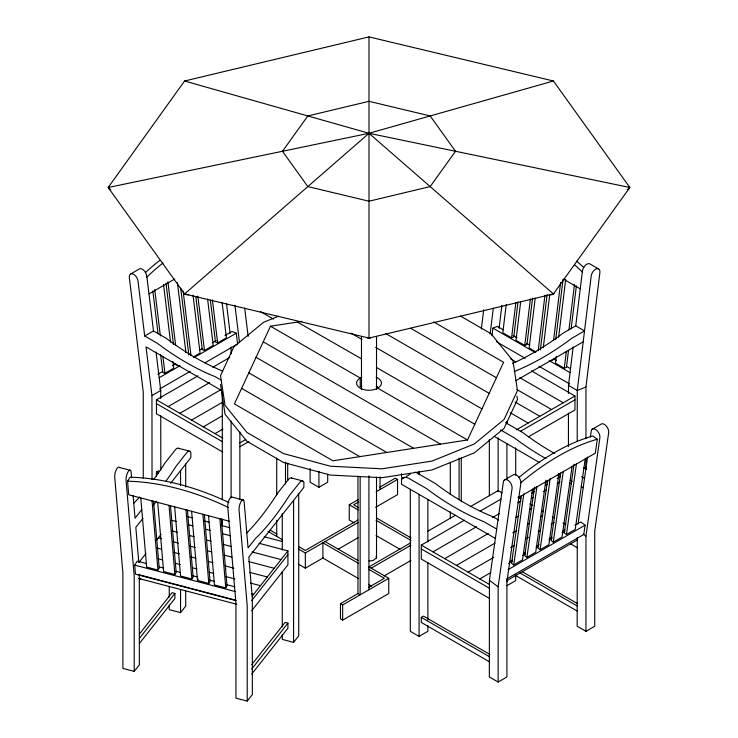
<?xml version="1.0" encoding="UTF-8"?>
<svg xmlns="http://www.w3.org/2000/svg" width="738" height="738" viewBox="0 0 738 738"><rect width="100%" height="100%" fill="white"/><g stroke="black" fill="none" stroke-linecap="round" stroke-linejoin="round"><path stroke-width="1.11" d="M498.132 682.023L498.132 586.802L512.061 488.455A6.208 3.589 60 0 0 508.381 480.549A6.208 3.589 60 0 0 503.381 481.923L489.442 580.28L489.349 676.949L498.132 682.023L506.914 676.949L506.914 579.957M568.426 446.49L568.454 413.077M568.481 393.492L568.491 385.421L573.168 346.943M577.217 441.195L577.273 390.494L591.203 276.049A6.208 3.589 -60 0 1 596.203 268.909A6.208 3.589 -60 0 1 599.883 272.553L585.954 386.998L585.954 438.621M577.264 537.624L577.171 626.239L585.954 631.313L594.736 626.239L594.736 531.028L608.665 432.68A6.208 3.589 60 0 0 606.082 425.78A6.208 3.589 60 0 0 600.898 424.267L592.116 429.341M481.351 329.065L483.694 309.822M490.133 334.13L493.307 308.097M492.006 335.679L492.929 328.133L497.274 326.38L503.196 329.803M499.1 328.281L501.895 305.394M506.24 304.453L502.799 332.764L511.582 337.838L513.749 336.962L518.021 301.851M511.582 337.838L515.853 302.728M520.659 301.86L515.973 340.366L524.755 345.439L526.923 344.563L532.578 298.134M524.755 345.439L530.41 299.001M535.216 298.143L529.146 347.976L535.972 351.915M538.205 350.781L544.958 295.283M540.373 349.904L547.135 294.407M543.279 347.653L549.764 294.425M553.583 340.264L560.612 282.506M555.751 339.388L563.066 279.361M556.323 356.389L555.493 363.188L564.275 368.262L566.443 367.386L568.509 350.393M558.666 337.137L565.695 279.379M564.275 368.262L566.341 351.27M568.961 329.748L574.478 284.444M571.129 328.871L576.378 285.837M512.606 363.41A269.001 155.303 -60 0 0 563.076 333.161L575.741 325.845L582.42 270.984A6.208 3.589 -60 0 1 589.505 263.687L598.287 268.761M506.914 581.738L520.844 483.381A6.208 3.589 60 0 0 518.26 476.49A6.208 3.589 60 0 0 513.076 474.977L504.294 480.041M521.148 495.788L511.582 563.315L513.749 564.948L522.532 559.874L532.578 488.98M513.749 564.948L523.795 494.045M534.478 487.062L524.755 555.705L526.923 557.338L535.705 552.273L545.908 480.244M526.923 557.338L536.969 486.443M547.495 480.576L537.928 548.103L540.096 549.736L548.878 544.662L558.924 473.768M540.096 549.736L550.142 478.833M560.668 472.975L551.101 540.502L553.269 542.135L562.052 537.061L572.098 466.158M553.269 542.135L563.315 471.231M573.998 464.239L564.275 532.891L566.443 534.524L575.225 529.45L585.271 458.556M566.443 534.524L576.489 463.621M578.066 523.915L587.549 457.043M590.409 436.831L591.203 431.223A6.208 3.589 60 0 1 596.203 429.848A6.208 3.589 60 0 1 599.883 437.745L585.954 536.102L585.954 631.313M574.828 525.355L580.751 521.932L585.096 525.198L583.786 534.469L506.72 578.961M518.915 477.431A195.699 94.824 -53.1 0 1 592.928 436.001L597.273 439.267L595.298 453.169L518.233 497.67M301.907 321.353L270.477 326.214L234.407 403.917L332.939 460.798L467.523 439.977L503.593 362.275L433.64 321.888M229.333 521.24L128.716 494.774L127.563 481.194L130.109 477.209A195.699 126.871 32.6 0 1 228.909 502.56M236.086 600.631L135.478 574.155L134.703 565.105L137.25 561.12L146.096 563.454M140.755 497.882L146.641 567.088L157.941 570.059L159.214 568.066L153.522 501.13M157.711 502.347L163.596 571.544L174.897 574.524L176.17 572.531L170.478 505.595M174.657 506.803L180.552 576.009L191.852 578.979L193.125 576.987L187.424 510.059M204.38 514.515L210.072 581.452L208.799 583.444L197.498 580.465L198.347 579.136M208.568 515.724L214.454 584.93L225.754 587.9L227.027 585.907L221.335 518.98M108.172 187.489L184.574 81.005L369 36.9L553.426 81.005L629.828 187.489L553.426 293.964L369 338.069L184.574 293.964L108.172 187.489L369 133.292L553.426 81.005M141.797 509.626L135.036 518.187L133.126 495.724M142.923 518.344L135.82 527.338L138.809 562.513M152.858 505.751L156.41 501.25M170.616 483.261L190.856 457.615L190.856 452.542A11.762 3.985 -75.3 0 0 186.557 452.92L176.271 465.955A269.001 91.078 -75.3 0 1 165.893 481.259M139.113 562.162L145.986 553.463M156.281 540.419L161.096 534.33M139.381 580.096L140.801 578.297M139.399 634.062L172.083 592.66L174.906 593.407L174.906 598.472L139.381 643.471M139.381 638.407L174.906 593.407M130.589 470.41L119.288 467.431A6.208 2.103 -75.3 0 0 116.244 469.811A6.208 2.103 -75.3 0 0 114.722 477.135L122.895 573.177L122.895 668.388L134.205 671.368L139.353 664.837L139.297 575.087M169.251 605.086L169.251 609.662L180.552 612.641L185.708 606.11L185.708 591.23M252.211 596.129L287.921 550.889L259.056 543.288M251.695 600.584L287.921 554.69M251.695 610.732L287.921 564.828L287.921 550.889M251.704 664.698L285.099 622.402L287.921 623.14L287.921 628.213L251.695 674.108M251.695 669.043L287.921 623.14M247.221 701.1L252.368 694.578L252.313 597.918L248.835 557.079L303.871 487.348L303.871 482.283A11.762 3.985 -75.3 0 0 299.573 482.652L289.287 495.687A269.001 91.078 -75.3 0 1 255.486 538.509L248.06 547.919L244.14 501.877A6.208 2.103 -75.3 0 0 241.206 501.333A6.208 2.103 -75.3 0 0 239.047 509.838L247.221 605.889L247.221 701.1L235.92 698.13L235.92 602.909L227.747 506.868A6.208 2.103 -75.3 0 1 229.26 499.543A6.208 2.103 -75.3 0 1 232.304 497.172L243.605 500.143M282.276 634.818L282.276 639.403L293.576 642.374L298.724 635.852L298.724 493.879M184.574 293.964L369 133.292L629.828 187.489M376.518 477.163L376.518 557.873L372.967 560.612L369.046 560.945M130.93 273.826L139.713 268.761A6.208 3.589 60 0 1 146.797 276.049L153.476 330.919L166.142 338.235A269.001 155.303 60 0 0 222.756 371.094M149.021 293.881L174.703 279.056M143.264 478.104L143.264 392.072L129.334 277.626A6.208 3.589 60 0 1 133.015 273.983A6.208 3.589 60 0 1 138.015 281.123L144.694 335.993L153.476 330.919M157.849 374.231L162.784 371.38M172.664 365.679L175.626 363.963M199.343 350.273L202.304 348.567M212.184 342.866L216.142 340.578M225.035 335.449L231.944 331.454L236.289 333.198L237.599 343.991L204.998 362.81M160.57 354.332L162.775 372.45L164.943 373.327L173.725 368.262L172.895 361.463M193.245 356.989L200.072 353.05L193.042 295.283M195.81 296.408L202.295 349.637L204.463 350.513L213.245 345.439L207.59 299.001M210.367 300.126L215.468 342.035L217.636 342.902L226.418 337.838L222.147 302.728M159.224 377.699L179.971 365.716M193.808 357.727L236.289 333.198M159.546 389.046L190.173 371.371M152.037 479.682L151.945 395.568L160.727 390.494L156.05 352.017M222.738 452.034L156.438 413.76L156.438 399.811L197.987 375.826M212.821 367.256L229.638 357.552M168.153 406.573L209.693 382.588M179.86 413.335L221.409 389.35M191.566 420.097L222.23 402.394M203.282 426.859L222.073 416.001M214.989 433.621L222.904 429.046M156.438 476.13L156.438 472.071L158.633 470.798M239.868 442.911L245.8 439.488M239.868 446.721L248.761 441.582M310.126 468.473L310.126 482.209L318.917 487.283L327.7 482.209L327.7 474.193M515.825 380.725L583.195 341.832M354.212 522.873L349.24 520.004L349.24 504.792L358.161 499.635M379.793 487.154L395.347 478.169L397.542 479.442L397.542 494.645L375.587 507.329M358.53 501.96L353.631 504.792L358.585 507.652M376.14 491.794L397.542 479.442M495.373 538.454L401.518 484.266L401.518 479.202L404.452 477.504M406.398 476.379L410.3 474.128M357.884 520.087L305.329 550.428L298.475 546.461M516.425 429.811L574.976 396.011L574.976 409.959L528.463 436.804M298.392 548.952L305.329 552.956L358.059 522.513M520.548 431.241L574.976 399.811M298.456 564.21L305.329 568.168L323.235 557.836M338.161 549.22L358.059 537.725M427.975 531.111L455.641 515.133M470.466 506.582L498.132 490.604L502.034 492.864M369 566.904L410.789 542.781M371.196 568.168L410.854 545.271M489.562 598.481L421.278 559.063L421.278 545.114L464.423 520.207M480.235 511.083L500.982 499.1M384.083 575.944L410.854 560.483M519.34 497.855L521.323 496.711M532.209 490.419L535.179 488.713M545.068 482.993L548.039 481.277M557.937 475.567L559.911 474.423M368.862 566.821L388.76 578.315L388.76 593.527L342.653 620.141L340.458 618.878L340.458 603.666L357.958 593.564L360.153 594.828L360.153 476.314M368.696 587.356L384.369 578.315L368.502 569.155M531.434 493.408L534.404 491.692M545.29 485.41L547.264 484.266M557.162 478.547L560.133 476.84M432.994 551.876L476.517 526.747M492.347 517.606L499.266 513.611M518.067 502.762L521.037 501.047M340.458 603.666L342.653 604.929L388.76 578.315M531.434 498.473L533.408 497.329M543.306 491.619L546.277 489.903M557.162 483.621L560.133 481.905M444.7 558.638L488.224 533.509M515.927 517.513L518.897 515.797M529.773 509.515L531.757 508.381M456.416 565.4L494.995 543.122M512.799 532.845L516.757 530.557M527.633 524.275L529.616 523.131M540.493 516.849L542.476 515.705M468.123 572.153L493.842 557.31M510.659 547.596L514.617 545.317M525.493 539.035L528.463 537.319M538.353 531.609L540.336 530.465M551.212 524.183L554.183 522.467M479.829 578.915L490.715 572.633M509.506 561.784L512.476 560.068M523.362 553.786L525.336 552.642M536.222 546.36L539.183 544.653M549.081 538.943L552.042 537.227M562.928 530.945L564.902 529.801M508.63 563.574L512.578 561.295M522.458 555.594L525.419 553.878M536.295 547.605L538.27 546.461M549.137 540.188L552.098 538.482M561.978 532.771L564.948 531.065M489.562 661.857L421.278 622.438L421.278 617.374L423.474 616.101L489.783 654.385M508.03 569.69L585.096 525.198M506.379 580.917L577.605 539.792M410.3 489.34L410.3 631.313L419.083 636.387L427.874 631.313L427.874 625.593M506.914 585.677L515.696 580.612L515.696 574.884M627.189 189.546L629.228 188.651L629.228 187M278.447 316.251L263.614 322.248L233.918 346.731L220.524 375.596L225.035 405.365L246.916 432.45L283.512 453.584L330.421 466.213L381.989 468.815L431.988 461.084L474.386 443.944L504.082 419.461L517.476 390.596L512.965 360.827L491.084 333.742L460.42 316.039M551.101 360.651L553.269 359.775M585.954 386.998L577.273 390.494L568.491 385.421M552.227 293.558L554.026 293.475L551.996 294.647L549.293 294.766M185.773 293.558L183.974 293.475L186.004 294.647L188.707 294.766M178.467 448.252L189.767 451.232M291.492 477.993L302.792 480.964M187.922 516.692L192.341 517.855M204.5 521.056L208.928 522.218M222.193 525.714L229.933 527.744M264.204 536.766L281.898 541.415M172.083 520.41L176.317 521.517M188.291 524.672L192.719 525.834M205.985 529.33L210.404 530.493M222.572 533.694L230.311 535.723M171.899 530.862L177.461 532.329M189.721 535.557L194.177 536.729M206.428 539.948L210.883 541.12M223.134 544.349L230.929 546.397M252.092 551.969L281.058 559.589M158.347 537.808L161.687 538.685M172.821 541.618L178.393 543.085M189.537 546.009L195.1 547.476M207.36 550.705L211.815 551.876M224.066 555.096L231.861 557.153M248.568 561.544L274.185 568.288M157.046 547.974L161.502 549.146M173.753 552.365L179.325 553.832M190.459 556.766L196.031 558.232M208.282 561.452L212.738 562.624M224.998 565.852L233.909 568.195M249.499 572.301L267.322 576.987M157.978 558.721L162.434 559.893M175.801 563.408L180.257 564.588M192.507 567.808L196.963 568.98M209.214 572.208L213.669 573.38M225.92 576.599L234.832 578.943M250.431 583.048L260.459 585.686M159.362 566.941L163.79 568.103M175.948 571.304L180.367 572.467M192.535 575.668L196.954 576.83M209.112 580.031L214.647 581.489M225.699 584.395L234.546 586.719M251.363 593.804L253.586 594.385M134.703 565.105L235.311 591.581M138.67 574.662L235.579 600.151M138.67 578.463L236.695 604.256M184.574 81.005L369 133.292L553.426 293.964M175.948 364.849L178.116 365.725M110.811 189.546L108.772 188.651L108.772 187M351.048 333.161L361.897 339.415M297.386 322.045L361.629 358.908M563.408 279.121L580.197 288.816M575.741 325.845L584.524 330.919L571.858 338.235A269.001 155.303 -60 0 1 514.22 371.509M513.076 335.513L517.034 337.792M526.914 343.493L529.875 345.209M553.592 358.899L556.553 360.605M566.433 366.316L570.382 368.594M492.929 328.133L535.41 352.663M549.247 360.642L569.994 372.625M496.554 341.768L525.207 358.308M539.044 366.297L569.671 383.981M510.678 358.889L515.622 361.74M531.452 370.882L574.976 396.011M519.736 377.644L563.26 402.773M410.706 328.299L496.397 377.773M516.932 389.544L551.554 409.535M515.115 402.016L539.847 416.297M385.808 333.576L489.165 393.354M510.327 412.773L528.131 423.059M375.688 347.377L481.951 408.898M505.465 422.588L523.002 432.717A269.001 155.303 60 0 0 554.708 453.529M583.564 467.68L586.489 469.368M500.576 429.903L514.22 437.782A269.001 155.303 60 0 0 545.926 458.602M581.599 476.683L584.524 478.372M376.408 367.441L474.82 424.258M494.229 436.379L539.607 462.578M558.426 473.445L560.41 474.589M570.317 480.309L572.301 481.453M581.212 486.6L583.195 487.744M569.367 482.772L571.313 483.897M260.597 311.639L273.475 319.074M270.477 326.214L360.218 378.022L360.218 386.896A12.417 7.168 0 0 1 361.86 386.103M377.782 388.17L467.523 439.977M263.235 341.795L440.531 444.156M518.131 497.089L521.056 498.777M529.847 503.851L532.771 505.539M541.554 510.604L543.5 511.738M552.282 516.803L554.238 517.928M563.02 523.002L565.945 524.69M256.049 357.293L413.695 448.307M570.456 543.777L577.384 547.771M248.835 372.838L386.777 452.477M498.657 520.069L492.818 516.692A269.001 155.303 60 0 1 435.18 483.418L417.634 473.289A11.762 6.79 60 0 0 414.71 472.219M496.702 529.081L484.036 521.766A269.001 155.303 60 0 1 426.398 488.491L408.852 478.362A11.762 6.79 60 0 0 401.518 479.202M403.474 478.27L401.518 477.145L401.518 473.704M241.621 388.373L359.858 456.637M144.694 335.993L157.36 343.308A269.001 155.303 60 0 0 214.998 376.583L220.846 379.959M221.317 390.365L146.023 346.897L151.945 395.568M522.19 571.682L577.605 603.675M519.995 572.946L577.384 606.082M515.041 575.16L577.384 611.156M376.435 517.956L411.14 537.993M421.278 545.114L489.589 584.551M349.24 504.792L358.198 509.958M376.103 520.299L410.918 540.4M421.278 548.915L489.562 588.343M156.438 399.811L222.793 438.123M156.438 403.621L222.738 441.896M376.103 535.511L399.978 549.293M325.089 541.554L357.921 560.502M358.585 563.426L322.893 542.817L322.893 558.029L358.585 578.638M368.502 584.367L371.482 586.083M270.163 530.124L276.971 534.054M421.278 617.374L489.562 656.792M267.968 531.388L282.571 539.819M156.438 472.071L158.421 473.215M583.343 534.146L585.954 536.102M489.442 580.28L498.132 586.802M376.094 556.175L376.518 557.873M516.969 396.158L517.476 399.47L504.082 428.335L474.386 452.818L431.988 469.958L381.989 477.689L330.421 475.087L283.512 462.458L246.916 441.324L225.035 414.239L220.524 384.47M244.693 308.097L248.143 336.399M234.952 305.246L239.499 342.598M226.492 303.595L230.118 333.355M212.396 299.868L217.636 342.902M197.849 296.15L204.463 350.513M183.153 291.298L191.013 355.854M180.709 288.152L188.845 354.978M177.388 282.506L185.939 352.727M167.913 281.916L175.635 345.338M166.013 283.3L173.467 344.462M163.522 284.444L170.552 342.211M154.74 289.517L160.395 335.956M162.877 356.343L164.943 373.327M152.84 290.91L158.089 333.945M219.869 518.703L225.754 587.9M202.913 514.238L208.799 583.444M191.612 511.268L197.498 580.465M185.958 509.783L191.852 578.979M169.011 505.318L174.897 574.524M152.056 500.853L157.941 570.059M131.595 477.754L131.124 472.135A6.208 2.103 -75.3 0 0 128.191 471.6A6.208 2.103 -75.3 0 0 126.032 480.106L134.205 576.147L134.205 671.368M367.57 337.367L367.57 338.069L370.43 338.069L370.43 337.367M160.727 390.494L160.736 398.557M160.755 415.845L160.81 469.995M585.954 458.123L585.954 468.445M515.696 447.791L515.696 475.272M506.914 421.361L506.914 423.658M506.914 443.704L506.914 479.202M498.132 437.883L498.132 491.692M489.349 439.682L489.349 495.788M461.278 458.058L461.278 501.785M459.082 458.178L459.082 499.598M450.3 462.311L450.3 494.534M450.3 511.794L450.3 518.694M427.874 499.644L427.874 542.006M427.874 562.614L427.874 619.865M419.083 471.416L419.083 474.848M419.083 494.414L419.083 636.387M380.042 476.886L380.042 489.543M376.518 336.519L376.518 389.553M369 36.9L369 338.069M368.935 475.844L368.935 589.754M361.482 336.611L361.482 389.646M357.958 476.195L357.958 593.564M342.653 604.929L342.653 620.141M318.917 471.25L318.917 487.283M305.329 552.956L305.329 568.168M293.576 500.401L293.576 642.374M287.7 463.15L287.7 480.41M285.505 462.117L285.505 483.98M282.276 513.454L282.276 550.096M282.276 571.849L282.276 626.802M276.722 458.197L276.722 495.023M276.722 520.336L276.722 536.443M239.868 432.154L239.868 499.709M231.086 347.1L231.086 353.982M231.086 421.204L231.086 497.91M222.304 392.081L222.304 499.709M222.304 519.174L222.304 526.046M185.708 464.137L185.708 487.034M180.552 470.659L180.552 485.549M180.552 589.736L180.552 612.641M169.251 586.765L169.251 597.07M376.14 386.103A12.417 7.168 0 0 1 377.782 386.896M376.14 377.229A12.417 7.168 0 0 1 378.271 387.865A12.417 7.168 0 0 1 359.729 387.865A12.417 7.168 0 0 1 361.86 377.229M127.563 481.194A195.699 126.871 32.6 0 1 228.31 507.486M246.474 533.279A269.001 91.078 -75.3 0 0 277.986 492.716L288.272 479.682A11.762 3.985 -75.3 0 1 292.091 478.473M153.938 479.183A269.001 91.078 -75.3 0 0 164.971 462.975L175.257 449.949A11.762 3.985 -75.3 0 1 179.076 448.741M139.593 497.025A269.001 91.078 -75.3 0 1 133.458 503.547M146.604 277.35A195.699 128.615 -68.1 0 1 163.098 262.949M145.358 272.663A195.699 128.615 -68.1 0 1 159.639 260.514M576.572 261.114A195.699 128.615 68.1 0 1 583.859 267.59M574.819 265.09A195.699 128.615 68.1 0 1 582.614 272.276M520.742 482.781A195.699 94.824 -53.1 0 1 597.273 439.267M307.82 115.949L282.488 151.272L307.82 186.585L369 201.216L430.18 186.585L455.512 151.272L430.18 115.949L369 101.318L307.82 115.949"/></g></svg>
